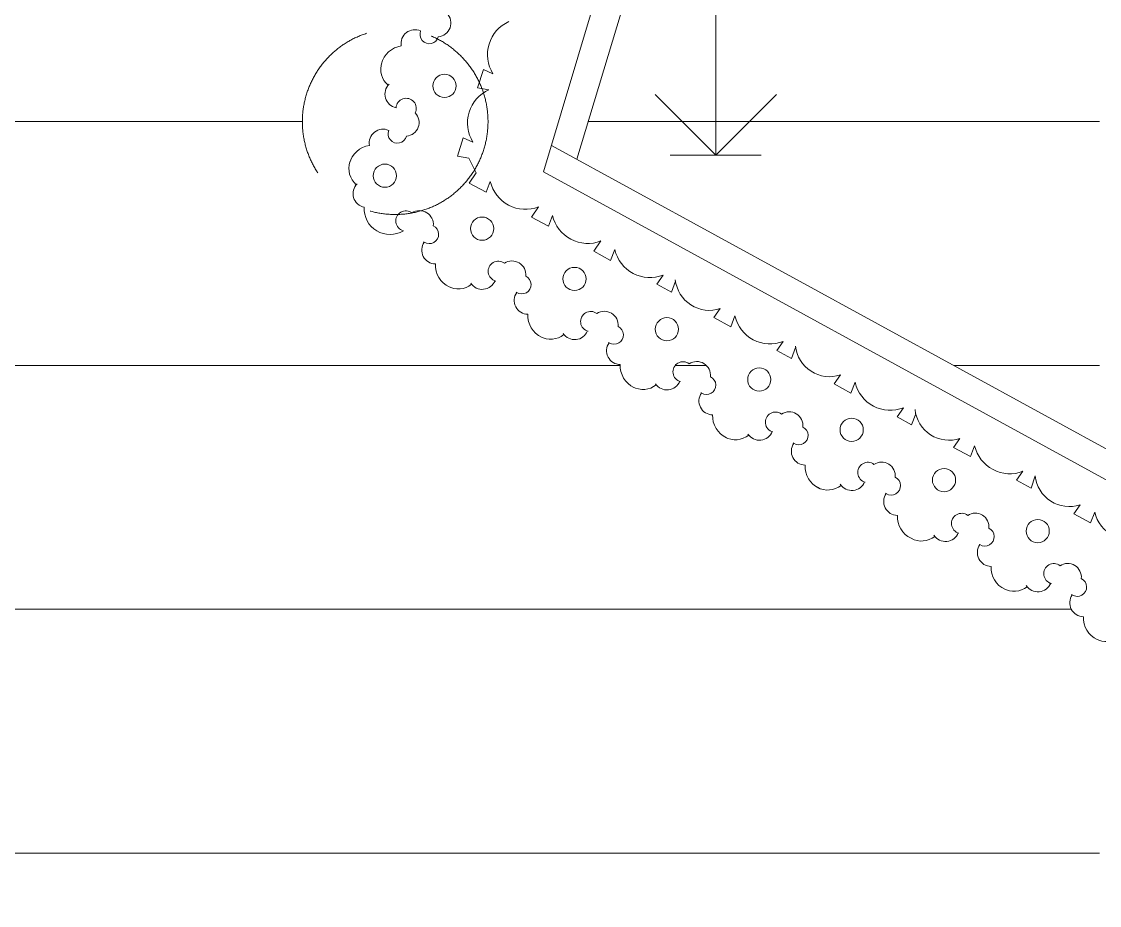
# Model space of a CAD drawing. Header units: millimetres. Extents: x 2399 to 111977, y 1313 to 59551.
# Drawn here: x 96438 to 98215, y 36687 to 38144 of the extents above; entities that cross this region are included whole.
import ezdxf

# ---------------------------------------------------------------- set-up
doc = ezdxf.new("R2010")
doc.units = ezdxf.units.MM
doc.linetypes.add('Невидимая', pattern=[391.222223, 282.222223, -109])
doc.linetypes.add('Штрихпунктирная', pattern=[670.277762, 352.777767, -176.388884, 0, -141.111112])
doc.layers.add('dim Level', color=7, linetype='Continuous', lineweight=13)
doc.layers.add('main line', color=7, linetype='Continuous', lineweight=13)

msp = doc.modelspace()

# ---------------------------------------------------------------- linework, layer by layer
at = {"layer": 'dim Level', "color": 7, "linetype": 'Continuous', "lineweight": 13}
for p, q in [((97582.2805, 37923.6966), (97582.2805, 38173.6966)), ((97582.2805, 37923.6966), (97482.2805, 38023.6966)), ((97682.2805, 38023.6966), (97582.2805, 37923.6966)), ((97582.2805, 37923.6966), (97507.2805, 37923.6966)), ((97582.2805, 37923.6966), (97657.2805, 37923.6966))]:
    msp.add_line(p, q, dxfattribs=at)
at = {"layer": 'main line', "color": 7, "linetype": 'Continuous', "lineweight": 13}
for p, q in [((97632.4774, 39013.2211), (97298.3989, 37896.106)), ((97687.7008, 39025.9471), (97353.1747, 37917.1506)), ((97189.7112, 38034.9195), (97199.1532, 38065.0754)), ((97199.1532, 38065.0754), (97214.9494, 38058.0851)), ((97208.3184, 38031.49), (97189.7112, 38034.9195)), ((94979.1528, 37979.0952), (96900.7904, 37979.0952)), ((97093.1333, 37979.0952), (97093.4289, 37979.0952)), ((97371.8635, 37979.0952), (98214.9716, 37979.0952)), ((97156.697, 37922.3452), (97166.139, 37952.5011)), ((97166.139, 37952.5011), (97181.9352, 37945.5108)), ((99602.1614, 36687.185), (97311.5362, 37940.0354)), ((97175.3041, 37918.9158), (97156.697, 37922.3452)), ((97175.8342, 37877.8463), (97187.5749, 37894.8206)), ((99415.9718, 36737.8268), (97298.3989, 37896.106)), ((97203.6849, 37862.9174), (97175.8342, 37877.8463)), ((97210.5424, 37880.5516), (97203.6849, 37862.9174)), ((97278.523, 37821.6233), (97290.2636, 37838.5977)), ((97306.3737, 37806.6945), (97278.523, 37821.6233)), ((97313.2311, 37824.3286), (97306.3737, 37806.6945)), ((97381.2117, 37765.4004), (97392.9524, 37782.3747)), ((97415.9199, 37768.1057), (97409.0624, 37750.4716)), ((97409.0624, 37750.4716), (97381.2117, 37765.4004)), ((97485.1892, 37711.3494), (97495.6412, 37726.1518)), ((97516.0186, 37715.9146), (97509.1611, 37698.2805)), ((97509.1611, 37698.2805), (97485.1892, 37711.3494)), ((97579.2651, 37656.0612), (97589.7171, 37670.8636)), ((97607.1158, 37641.1324), (97579.2651, 37656.0612)), ((97613.9733, 37658.7665), (97607.1158, 37641.1324)), ((97683.2426, 37602.0102), (97693.6945, 37616.8126)), ((97714.072, 37606.5754), (97707.2145, 37588.9413)), ((97707.2145, 37588.9413), (97683.2426, 37602.0102)), ((94477.3977, 37577.2397), (97424.8314, 37577.2397)), ((97515.5342, 37577.2397), (97566.8942, 37577.2397)), ((97974.8468, 37577.2397), (98214.9716, 37577.2397)), ((97777.3185, 37546.722), (97787.7704, 37561.5244)), ((97805.1692, 37531.7932), (97777.3185, 37546.722)), ((97812.0267, 37549.4273), (97805.1692, 37531.7932)), ((97881.296, 37492.671), (97891.7479, 37507.4734)), ((97905.2678, 37479.6021), (97881.296, 37492.671)), ((97912.1253, 37497.2362), (97905.2678, 37479.6021)), ((97974.4558, 37441.9782), (97984.9077, 37456.7806)), ((98002.3065, 37427.0494), (97974.4558, 37441.9782)), ((98009.164, 37444.6836), (98002.3065, 37427.0494)), ((98078.4332, 37387.9273), (98088.8852, 37402.7296)), ((98108.923, 37395.0355), (98102.4051, 37374.8583)), ((98102.4051, 37374.8583), (98078.4332, 37387.9273)), ((98172.5092, 37332.639), (98182.9611, 37347.4414)), ((98200.3598, 37317.7102), (98172.5092, 37332.639)), ((98207.2173, 37335.3444), (98200.3598, 37317.7102)), ((93733.6152, 37175.3842), (98168.6138, 37175.3842)), ((93664.9716, 36773.5286), (98214.9716, 36773.5286))]:
    msp.add_line(p, q, dxfattribs=at)
at = {"layer": 'main line', "color": 7, "linetype": 'Штрихпунктирная', "lineweight": 13}
msp.add_line((97187.5749, 37894.8206), (97175.3041, 37918.9158), dxfattribs=at)
at = {"layer": 'main line', "color": 7, "linetype": 'Continuous', "lineweight": 13, "flags": 128}
for points in [[(97107.7252, 38166.1226, -1.219803903), (97139.2876, 38157.5218, -0.63216014), (97124.8966, 38119.1168, -1.067465283), (97095.745, 38128.6943, 0.60309642), (97063.8829, 38103.8323)], [(97031.0407, 38074.5214, -0.304535594), (97063.8829, 38103.8323)], [(97042.14, 38039.1347, -0.304535594), (97031.789, 38076.8593)], [(97055.2257, 38002.1056, -0.60309642), (97043.7226, 38040.8483)], [(97055.2257, 38002.1056, -1.219803903), (97086.788, 37993.5049, -0.63216014), (97072.397, 37955.0999, -1.067465283), (97043.2455, 37964.6774, 0.60309642), (97011.3834, 37939.8154)], [(96978.5412, 37910.5045, -0.304535594), (97011.3834, 37939.8154)], [(96989.6405, 37875.1178, -0.304535594), (96979.2895, 37912.8423)], [(97002.7262, 37838.0887, -0.60309642), (96991.2231, 37876.8313)], [(97067.2818, 37799.2654, -0.60309642), (97002.7262, 37838.0887)], [(97067.2818, 37799.2654, -1.219803903), (97081.6479, 37828.6553, -0.63216014), (97116.6735, 37807.3186, -1.067465283), (97101.7999, 37780.4798, 0.60309642), (97120.2469, 37744.5212)], [(97067.2818, 37799.2654, -1.219803903), (97081.6479, 37828.6553, -0.63216014), (97116.6735, 37807.3186, -1.067465283), (97101.7999, 37780.4798, 0.60309642), (97120.2469, 37744.5212)], [(97067.2818, 37799.2654, -1.219803903), (97081.6479, 37828.6553, -0.63216014), (97116.6735, 37807.3186, -1.067465283), (97101.7999, 37780.4798, 0.60309642), (97120.2469, 37744.5212)], [(97067.2818, 37799.2654, -1.219803903), (97081.6479, 37828.6553, -0.63216014), (97116.6735, 37807.3186, -1.067465283), (97101.7999, 37780.4798, 0.60309642), (97120.2469, 37744.5212)], [(97067.2818, 37799.2654, -1.219803903), (97081.6479, 37828.6553, -0.63216014), (97116.6735, 37807.3186, -1.067465283), (97101.7999, 37780.4798, 0.60309642), (97120.2469, 37744.5212)], [(97067.2818, 37799.2654, -1.219803903), (97081.6479, 37828.6553, -0.63216014), (97116.6735, 37807.3186, -1.067465283), (97101.7999, 37780.4798, 0.60309642), (97120.2469, 37744.5212)], [(97100.7479, 37781.0523, 0.017938026), (97101.6602, 37780.2782)], [(97100.7479, 37781.0523, 0.017938026), (97101.6602, 37780.2782)], [(97100.7479, 37781.0523, 0.017938026), (97101.6602, 37780.2782)], [(97100.7479, 37781.0523, 0.017938026), (97101.6602, 37780.2782)], [(97100.7479, 37781.0523, 0.017938026), (97101.6602, 37780.2782)], [(97100.7479, 37781.0523, 0.017938026), (97101.6602, 37780.2782)], [(97219.5982, 37716.3713, -1.219803903), (97233.9643, 37745.7612, -0.63216014), (97268.9898, 37724.4245, -1.067465283), (97254.1163, 37697.5857, 0.60309642), (97272.5633, 37661.6271)], [(97219.5982, 37716.3713, -1.219803903), (97233.9643, 37745.7612, -0.63216014), (97268.9898, 37724.4245, -1.067465283), (97254.1163, 37697.5857, 0.60309642), (97272.5633, 37661.6271)], [(97219.5982, 37716.3713, -1.219803903), (97233.9643, 37745.7612, -0.63216014), (97268.9898, 37724.4245, -1.067465283), (97254.1163, 37697.5857, 0.60309642), (97272.5633, 37661.6271)], [(97219.5982, 37716.3713, -1.219803903), (97233.9643, 37745.7612, -0.63216014), (97268.9898, 37724.4245, -1.067465283), (97254.1163, 37697.5857, 0.60309642), (97272.5633, 37661.6271)], [(97219.5982, 37716.3713, -1.219803903), (97233.9643, 37745.7612, -0.63216014), (97268.9898, 37724.4245, -1.067465283), (97254.1163, 37697.5857, 0.60309642), (97272.5633, 37661.6271)], [(97219.5982, 37716.3713, -1.219803903), (97233.9643, 37745.7612, -0.63216014), (97268.9898, 37724.4245, -1.067465283), (97254.1163, 37697.5857, 0.60309642), (97272.5633, 37661.6271)], [(97142.88, 37706.7656, -0.304535594), (97120.2469, 37744.5212)], [(97142.88, 37706.7656, -0.304535594), (97120.2469, 37744.5212)], [(97142.88, 37706.7656, -0.304535594), (97120.2469, 37744.5212)], [(97142.88, 37706.7656, -0.304535594), (97120.2469, 37744.5212)], [(97142.88, 37706.7656, -0.304535594), (97120.2469, 37744.5212)], [(97142.88, 37706.7656, -0.304535594), (97120.2469, 37744.5212)], [(97218.5462, 37716.9438, -0.60309642), (97178.3338, 37712.9089)], [(97218.5462, 37716.9438, -0.60309642), (97178.3338, 37712.9089)], [(97218.5462, 37716.9438, -0.60309642), (97178.3338, 37712.9089)], [(97218.5462, 37716.9438, -0.60309642), (97178.3338, 37712.9089)], [(97218.5462, 37716.9438, -0.60309642), (97178.3338, 37712.9089)], [(97218.5462, 37716.9438, -0.60309642), (97178.3338, 37712.9089)], [(97179.7202, 37711.0331, -0.304535594), (97140.7239, 37707.939)], [(97179.7202, 37711.0331, -0.304535594), (97140.7239, 37707.939)], [(97179.7202, 37711.0331, -0.304535594), (97140.7239, 37707.939)], [(97179.7202, 37711.0331, -0.304535594), (97140.7239, 37707.939)], [(97179.7202, 37711.0331, -0.304535594), (97140.7239, 37707.939)], [(97179.7202, 37711.0331, -0.304535594), (97140.7239, 37707.939)], [(97253.0643, 37698.1583, 0.017938026), (97253.9766, 37697.3841)], [(97253.0643, 37698.1583, 0.017938026), (97253.9766, 37697.3841)], [(97253.0643, 37698.1583, 0.017938026), (97253.9766, 37697.3841)], [(97253.0643, 37698.1583, 0.017938026), (97253.9766, 37697.3841)], [(97253.0643, 37698.1583, 0.017938026), (97253.9766, 37697.3841)], [(97253.0643, 37698.1583, 0.017938026), (97253.9766, 37697.3841)], [(97295.1964, 37623.8716, -0.304535594), (97272.5633, 37661.6271)], [(97295.1964, 37623.8716, -0.304535594), (97272.5633, 37661.6271)], [(97295.1964, 37623.8716, -0.304535594), (97272.5633, 37661.6271)], [(97295.1964, 37623.8716, -0.304535594), (97272.5633, 37661.6271)], [(97295.1964, 37623.8716, -0.304535594), (97272.5633, 37661.6271)], [(97295.1964, 37623.8716, -0.304535594), (97272.5633, 37661.6271)], [(97371.9146, 37633.4772, -1.219803903), (97386.2807, 37662.8671, -0.63216014), (97421.3062, 37641.5304, -1.067465283), (97406.4327, 37614.6917, 0.60309642), (97424.8796, 37578.733)], [(97371.9146, 37633.4772, -1.219803903), (97386.2807, 37662.8671, -0.63216014), (97421.3062, 37641.5304, -1.067465283), (97406.4327, 37614.6917, 0.60309642), (97424.8796, 37578.733)], [(97371.9146, 37633.4772, -1.219803903), (97386.2807, 37662.8671, -0.63216014), (97421.3062, 37641.5304, -1.067465283), (97406.4327, 37614.6917, 0.60309642), (97424.8796, 37578.733)], [(97371.9146, 37633.4772, -1.219803903), (97386.2807, 37662.8671, -0.63216014), (97421.3062, 37641.5304, -1.067465283), (97406.4327, 37614.6917, 0.60309642), (97424.8796, 37578.733)], [(97371.9146, 37633.4772, -1.219803903), (97386.2807, 37662.8671, -0.63216014), (97421.3062, 37641.5304, -1.067465283), (97406.4327, 37614.6917, 0.60309642), (97424.8796, 37578.733)], [(97371.9146, 37633.4772, -1.219803903), (97386.2807, 37662.8671, -0.63216014), (97421.3062, 37641.5304, -1.067465283), (97406.4327, 37614.6917, 0.60309642), (97424.8796, 37578.733)], [(97332.0366, 37628.1391, -0.304535594), (97293.0403, 37625.045)], [(97332.0366, 37628.1391, -0.304535594), (97293.0403, 37625.045)], [(97332.0366, 37628.1391, -0.304535594), (97293.0403, 37625.045)], [(97332.0366, 37628.1391, -0.304535594), (97293.0403, 37625.045)], [(97332.0366, 37628.1391, -0.304535594), (97293.0403, 37625.045)], [(97332.0366, 37628.1391, -0.304535594), (97293.0403, 37625.045)], [(97370.8626, 37634.0497, -0.60309642), (97330.6502, 37630.0149)], [(97370.8626, 37634.0497, -0.60309642), (97330.6502, 37630.0149)], [(97370.8626, 37634.0497, -0.60309642), (97330.6502, 37630.0149)], [(97370.8626, 37634.0497, -0.60309642), (97330.6502, 37630.0149)], [(97370.8626, 37634.0497, -0.60309642), (97330.6502, 37630.0149)], [(97370.8626, 37634.0497, -0.60309642), (97330.6502, 37630.0149)], [(97405.3807, 37615.2642, 0.017938026), (97406.293, 37614.49)], [(97405.3807, 37615.2642, 0.017938026), (97406.293, 37614.49)], [(97405.3807, 37615.2642, 0.017938026), (97406.293, 37614.49)], [(97405.3807, 37615.2642, 0.017938026), (97406.293, 37614.49)], [(97405.3807, 37615.2642, 0.017938026), (97406.293, 37614.49)], [(97405.3807, 37615.2642, 0.017938026), (97406.293, 37614.49)], [(97447.5128, 37540.9775, -0.304535594), (97424.8796, 37578.733)], [(97447.5128, 37540.9775, -0.304535594), (97424.8796, 37578.733)], [(97447.5128, 37540.9775, -0.304535594), (97424.8796, 37578.733)], [(97447.5128, 37540.9775, -0.304535594), (97424.8796, 37578.733)], [(97447.5128, 37540.9775, -0.304535594), (97424.8796, 37578.733)], [(97447.5128, 37540.9775, -0.304535594), (97424.8796, 37578.733)], [(97524.231, 37550.5831, -1.219803903), (97538.5971, 37579.973, -0.63216014), (97573.6226, 37558.6363, -1.067465283), (97558.7491, 37531.7976, 0.60309642), (97577.196, 37495.839)], [(97524.231, 37550.5831, -1.219803903), (97538.5971, 37579.973, -0.63216014), (97573.6226, 37558.6363, -1.067465283), (97558.7491, 37531.7976, 0.60309642), (97577.196, 37495.839)], [(97524.231, 37550.5831, -1.219803903), (97538.5971, 37579.973, -0.63216014), (97573.6226, 37558.6363, -1.067465283), (97558.7491, 37531.7976, 0.60309642), (97577.196, 37495.839)], [(97524.231, 37550.5831, -1.219803903), (97538.5971, 37579.973, -0.63216014), (97573.6226, 37558.6363, -1.067465283), (97558.7491, 37531.7976, 0.60309642), (97577.196, 37495.839)], [(97524.231, 37550.5831, -1.219803903), (97538.5971, 37579.973, -0.63216014), (97573.6226, 37558.6363, -1.067465283), (97558.7491, 37531.7976, 0.60309642), (97577.196, 37495.839)], [(97524.231, 37550.5831, -1.219803903), (97538.5971, 37579.973, -0.63216014), (97573.6226, 37558.6363, -1.067465283), (97558.7491, 37531.7976, 0.60309642), (97577.196, 37495.839)], [(97484.353, 37545.245, -0.304535594), (97445.3567, 37542.1509)], [(97484.353, 37545.245, -0.304535594), (97445.3567, 37542.1509)], [(97484.353, 37545.245, -0.304535594), (97445.3567, 37542.1509)], [(97484.353, 37545.245, -0.304535594), (97445.3567, 37542.1509)], [(97484.353, 37545.245, -0.304535594), (97445.3567, 37542.1509)], [(97484.353, 37545.245, -0.304535594), (97445.3567, 37542.1509)], [(97523.1789, 37551.1557, -0.60309642), (97482.9666, 37547.1208)], [(97523.1789, 37551.1557, -0.60309642), (97482.9666, 37547.1208)], [(97523.1789, 37551.1557, -0.60309642), (97482.9666, 37547.1208)], [(97523.1789, 37551.1557, -0.60309642), (97482.9666, 37547.1208)], [(97523.1789, 37551.1557, -0.60309642), (97482.9666, 37547.1208)], [(97523.1789, 37551.1557, -0.60309642), (97482.9666, 37547.1208)], [(97557.6971, 37532.3701, 0.017938026), (97558.6093, 37531.596)], [(97557.6971, 37532.3701, 0.017938026), (97558.6093, 37531.596)], [(97557.6971, 37532.3701, 0.017938026), (97558.6093, 37531.596)], [(97557.6971, 37532.3701, 0.017938026), (97558.6093, 37531.596)], [(97557.6971, 37532.3701, 0.017938026), (97558.6093, 37531.596)], [(97557.6971, 37532.3701, 0.017938026), (97558.6093, 37531.596)], [(97676.5473, 37467.689, -1.219803903), (97690.9134, 37497.079, -0.63216014), (97725.939, 37475.7423, -1.067465283), (97711.0654, 37448.9035, 0.60309642), (97729.5124, 37412.9449)], [(97676.5473, 37467.689, -1.219803903), (97690.9134, 37497.079, -0.63216014), (97725.939, 37475.7423, -1.067465283), (97711.0654, 37448.9035, 0.60309642), (97729.5124, 37412.9449)], [(97676.5473, 37467.689, -1.219803903), (97690.9134, 37497.079, -0.63216014), (97725.939, 37475.7423, -1.067465283), (97711.0654, 37448.9035, 0.60309642), (97729.5124, 37412.9449)], [(97676.5473, 37467.689, -1.219803903), (97690.9134, 37497.079, -0.63216014), (97725.939, 37475.7423, -1.067465283), (97711.0654, 37448.9035, 0.60309642), (97729.5124, 37412.9449)], [(97676.5473, 37467.689, -1.219803903), (97690.9134, 37497.079, -0.63216014), (97725.939, 37475.7423, -1.067465283), (97711.0654, 37448.9035, 0.60309642), (97729.5124, 37412.9449)], [(97676.5473, 37467.689, -1.219803903), (97690.9134, 37497.079, -0.63216014), (97725.939, 37475.7423, -1.067465283), (97711.0654, 37448.9035, 0.60309642), (97729.5124, 37412.9449)], [(97599.8292, 37458.0834, -0.304535594), (97577.196, 37495.839)], [(97599.8292, 37458.0834, -0.304535594), (97577.196, 37495.839)], [(97599.8292, 37458.0834, -0.304535594), (97577.196, 37495.839)], [(97599.8292, 37458.0834, -0.304535594), (97577.196, 37495.839)], [(97599.8292, 37458.0834, -0.304535594), (97577.196, 37495.839)], [(97599.8292, 37458.0834, -0.304535594), (97577.196, 37495.839)], [(97675.4953, 37468.2616, -0.60309642), (97635.283, 37464.2267)], [(97675.4953, 37468.2616, -0.60309642), (97635.283, 37464.2267)], [(97675.4953, 37468.2616, -0.60309642), (97635.283, 37464.2267)], [(97675.4953, 37468.2616, -0.60309642), (97635.283, 37464.2267)], [(97675.4953, 37468.2616, -0.60309642), (97635.283, 37464.2267)], [(97675.4953, 37468.2616, -0.60309642), (97635.283, 37464.2267)], [(97636.6694, 37462.3509, -0.304535594), (97597.6731, 37459.2568)], [(97636.6694, 37462.3509, -0.304535594), (97597.6731, 37459.2568)], [(97636.6694, 37462.3509, -0.304535594), (97597.6731, 37459.2568)], [(97636.6694, 37462.3509, -0.304535594), (97597.6731, 37459.2568)], [(97636.6694, 37462.3509, -0.304535594), (97597.6731, 37459.2568)], [(97636.6694, 37462.3509, -0.304535594), (97597.6731, 37459.2568)], [(97710.0134, 37449.476, 0.017938026), (97710.9257, 37448.7019)], [(97710.0134, 37449.476, 0.017938026), (97710.9257, 37448.7019)], [(97710.0134, 37449.476, 0.017938026), (97710.9257, 37448.7019)], [(97710.0134, 37449.476, 0.017938026), (97710.9257, 37448.7019)], [(97710.0134, 37449.476, 0.017938026), (97710.9257, 37448.7019)], [(97710.0134, 37449.476, 0.017938026), (97710.9257, 37448.7019)], [(97752.1456, 37375.1893, -0.304535594), (97729.5124, 37412.9449)], [(97752.1456, 37375.1893, -0.304535594), (97729.5124, 37412.9449)], [(97752.1456, 37375.1893, -0.304535594), (97729.5124, 37412.9449)], [(97752.1456, 37375.1893, -0.304535594), (97729.5124, 37412.9449)], [(97752.1456, 37375.1893, -0.304535594), (97729.5124, 37412.9449)], [(97752.1456, 37375.1893, -0.304535594), (97729.5124, 37412.9449)], [(97828.8637, 37384.795, -1.219803903), (97843.2298, 37414.1849, -0.63216014), (97878.2554, 37392.8482, -1.067465283), (97863.3818, 37366.0094, 0.60309642), (97881.8288, 37330.0508)], [(97828.8637, 37384.795, -1.219803903), (97843.2298, 37414.1849, -0.63216014), (97878.2554, 37392.8482, -1.067465283), (97863.3818, 37366.0094, 0.60309642), (97881.8288, 37330.0508)], [(97828.8637, 37384.795, -1.219803903), (97843.2298, 37414.1849, -0.63216014), (97878.2554, 37392.8482, -1.067465283), (97863.3818, 37366.0094, 0.60309642), (97881.8288, 37330.0508)], [(97828.8637, 37384.795, -1.219803903), (97843.2298, 37414.1849, -0.63216014), (97878.2554, 37392.8482, -1.067465283), (97863.3818, 37366.0094, 0.60309642), (97881.8288, 37330.0508)], [(97828.8637, 37384.795, -1.219803903), (97843.2298, 37414.1849, -0.63216014), (97878.2554, 37392.8482, -1.067465283), (97863.3818, 37366.0094, 0.60309642), (97881.8288, 37330.0508)], [(97828.8637, 37384.795, -1.219803903), (97843.2298, 37414.1849, -0.63216014), (97878.2554, 37392.8482, -1.067465283), (97863.3818, 37366.0094, 0.60309642), (97881.8288, 37330.0508)], [(97788.9858, 37379.4568, -0.304535594), (97749.9895, 37376.3627)], [(97788.9858, 37379.4568, -0.304535594), (97749.9895, 37376.3627)], [(97788.9858, 37379.4568, -0.304535594), (97749.9895, 37376.3627)], [(97788.9858, 37379.4568, -0.304535594), (97749.9895, 37376.3627)], [(97788.9858, 37379.4568, -0.304535594), (97749.9895, 37376.3627)], [(97788.9858, 37379.4568, -0.304535594), (97749.9895, 37376.3627)], [(97827.8117, 37385.3675, -0.60309642), (97787.5994, 37381.3326)], [(97827.8117, 37385.3675, -0.60309642), (97787.5994, 37381.3326)], [(97827.8117, 37385.3675, -0.60309642), (97787.5994, 37381.3326)], [(97827.8117, 37385.3675, -0.60309642), (97787.5994, 37381.3326)], [(97827.8117, 37385.3675, -0.60309642), (97787.5994, 37381.3326)], [(97827.8117, 37385.3675, -0.60309642), (97787.5994, 37381.3326)], [(97862.3298, 37366.5819, 0.017938026), (97863.2421, 37365.8078)], [(97862.3298, 37366.5819, 0.017938026), (97863.2421, 37365.8078)], [(97862.3298, 37366.5819, 0.017938026), (97863.2421, 37365.8078)], [(97862.3298, 37366.5819, 0.017938026), (97863.2421, 37365.8078)], [(97862.3298, 37366.5819, 0.017938026), (97863.2421, 37365.8078)], [(97862.3298, 37366.5819, 0.017938026), (97863.2421, 37365.8078)], [(97904.462, 37292.2952, -0.304535594), (97881.8288, 37330.0508)], [(97904.462, 37292.2952, -0.304535594), (97881.8288, 37330.0508)], [(97904.462, 37292.2952, -0.304535594), (97881.8288, 37330.0508)], [(97904.462, 37292.2952, -0.304535594), (97881.8288, 37330.0508)], [(97904.462, 37292.2952, -0.304535594), (97881.8288, 37330.0508)], [(97904.462, 37292.2952, -0.304535594), (97881.8288, 37330.0508)], [(97983.3362, 37300.7275, -1.219803903), (97997.7023, 37330.1174, -0.63216014), (98032.7279, 37308.7807, -1.067465283), (98017.8543, 37281.9419, 0.60309642), (98036.3013, 37245.9833)], [(97983.3362, 37300.7275, -1.219803903), (97997.7023, 37330.1174, -0.63216014), (98032.7279, 37308.7807, -1.067465283), (98017.8543, 37281.9419, 0.60309642), (98036.3013, 37245.9833)], [(97983.3362, 37300.7275, -1.219803903), (97997.7023, 37330.1174, -0.63216014), (98032.7279, 37308.7807, -1.067465283), (98017.8543, 37281.9419, 0.60309642), (98036.3013, 37245.9833)], [(97983.3362, 37300.7275, -1.219803903), (97997.7023, 37330.1174, -0.63216014), (98032.7279, 37308.7807, -1.067465283), (98017.8543, 37281.9419, 0.60309642), (98036.3013, 37245.9833)], [(97983.3362, 37300.7275, -1.219803903), (97997.7023, 37330.1174, -0.63216014), (98032.7279, 37308.7807, -1.067465283), (98017.8543, 37281.9419, 0.60309642), (98036.3013, 37245.9833)], [(97983.3362, 37300.7275, -1.219803903), (97997.7023, 37330.1174, -0.63216014), (98032.7279, 37308.7807, -1.067465283), (98017.8543, 37281.9419, 0.60309642), (98036.3013, 37245.9833)], [(97943.4583, 37295.3893, -0.304535594), (97904.462, 37292.2952)], [(97943.4583, 37295.3893, -0.304535594), (97904.462, 37292.2952)], [(97943.4583, 37295.3893, -0.304535594), (97904.462, 37292.2952)], [(97943.4583, 37295.3893, -0.304535594), (97904.462, 37292.2952)], [(97943.4583, 37295.3893, -0.304535594), (97904.462, 37292.2952)], [(97943.4583, 37295.3893, -0.304535594), (97904.462, 37292.2952)], [(97982.2842, 37301.3, -0.60309642), (97942.0719, 37297.2651)], [(97982.2842, 37301.3, -0.60309642), (97942.0719, 37297.2651)], [(97982.2842, 37301.3, -0.60309642), (97942.0719, 37297.2651)], [(97982.2842, 37301.3, -0.60309642), (97942.0719, 37297.2651)], [(97982.2842, 37301.3, -0.60309642), (97942.0719, 37297.2651)], [(97982.2842, 37301.3, -0.60309642), (97942.0719, 37297.2651)], [(98135.6526, 37217.8334, -1.219803903), (98150.0187, 37247.2233, -0.63216014), (98185.0443, 37225.8866, -1.067465283), (98170.1707, 37199.0478, 0.60309642), (98188.6177, 37163.0892)], [(98135.6526, 37217.8334, -1.219803903), (98150.0187, 37247.2233, -0.63216014), (98185.0443, 37225.8866, -1.067465283), (98170.1707, 37199.0478, 0.60309642), (98188.6177, 37163.0892)], [(98135.6526, 37217.8334, -1.219803903), (98150.0187, 37247.2233, -0.63216014), (98185.0443, 37225.8866, -1.067465283), (98170.1707, 37199.0478, 0.60309642), (98188.6177, 37163.0892)], [(98135.6526, 37217.8334, -1.219803903), (98150.0187, 37247.2233, -0.63216014), (98185.0443, 37225.8866, -1.067465283), (98170.1707, 37199.0478, 0.60309642), (98188.6177, 37163.0892)], [(98135.6526, 37217.8334, -1.219803903), (98150.0187, 37247.2233, -0.63216014), (98185.0443, 37225.8866, -1.067465283), (98170.1707, 37199.0478, 0.60309642), (98188.6177, 37163.0892)], [(98135.6526, 37217.8334, -1.219803903), (98150.0187, 37247.2233, -0.63216014), (98185.0443, 37225.8866, -1.067465283), (98170.1707, 37199.0478, 0.60309642), (98188.6177, 37163.0892)], [(98058.9345, 37208.2277, -0.304535594), (98036.3013, 37245.9833)], [(98058.9345, 37208.2277, -0.304535594), (98036.3013, 37245.9833)], [(98058.9345, 37208.2277, -0.304535594), (98036.3013, 37245.9833)], [(98058.9345, 37208.2277, -0.304535594), (98036.3013, 37245.9833)], [(98058.9345, 37208.2277, -0.304535594), (98036.3013, 37245.9833)], [(98058.9345, 37208.2277, -0.304535594), (98036.3013, 37245.9833)], [(98134.6006, 37218.4059, -0.60309642), (98094.3883, 37214.371)], [(98134.6006, 37218.4059, -0.60309642), (98094.3883, 37214.371)], [(98134.6006, 37218.4059, -0.60309642), (98094.3883, 37214.371)], [(98134.6006, 37218.4059, -0.60309642), (98094.3883, 37214.371)], [(98134.6006, 37218.4059, -0.60309642), (98094.3883, 37214.371)], [(98134.6006, 37218.4059, -0.60309642), (98094.3883, 37214.371)], [(98095.7746, 37212.4952, -0.304535594), (98056.7784, 37209.4011)], [(98095.7746, 37212.4952, -0.304535594), (98056.7784, 37209.4011)], [(98095.7746, 37212.4952, -0.304535594), (98056.7784, 37209.4011)], [(98095.7746, 37212.4952, -0.304535594), (98056.7784, 37209.4011)], [(98095.7746, 37212.4952, -0.304535594), (98056.7784, 37209.4011)], [(98095.7746, 37212.4952, -0.304535594), (98056.7784, 37209.4011)], [(98169.1187, 37199.6204, 0.017938026), (98170.031, 37198.8462)], [(98169.1187, 37199.6204, 0.017938026), (98170.031, 37198.8462)], [(98169.1187, 37199.6204, 0.017938026), (98170.031, 37198.8462)], [(98169.1187, 37199.6204, 0.017938026), (98170.031, 37198.8462)], [(98169.1187, 37199.6204, 0.017938026), (98170.031, 37198.8462)], [(98169.1187, 37199.6204, 0.017938026), (98170.031, 37198.8462)], [(98211.2508, 37125.3337, -0.304535594), (98188.6177, 37163.0892)], [(98211.2508, 37125.3337, -0.304535594), (98188.6177, 37163.0892)], [(98211.2508, 37125.3337, -0.304535594), (98188.6177, 37163.0892)], [(98211.2508, 37125.3337, -0.304535594), (98188.6177, 37163.0892)], [(98211.2508, 37125.3337, -0.304535594), (98188.6177, 37163.0892)], [(98211.2508, 37125.3337, -0.304535594), (98188.6177, 37163.0892)], [(98248.091, 37129.6012, -0.304535594), (98209.0947, 37126.5071)], [(98248.091, 37129.6012, -0.304535594), (98209.0947, 37126.5071)], [(98248.091, 37129.6012, -0.304535594), (98209.0947, 37126.5071)], [(98248.091, 37129.6012, -0.304535594), (98209.0947, 37126.5071)], [(98248.091, 37129.6012, -0.304535594), (98209.0947, 37126.5071)], [(98248.091, 37129.6012, -0.304535594), (98209.0947, 37126.5071)]]:
    msp.add_lwpolyline(points, format="xyb", dxfattribs=at)
at = {"layer": 'main line', "color": 7, "linetype": 'Невидимая', "lineweight": 13}
msp.add_circle((97053.8361, 37979.0952), 153.0457, dxfattribs=at)
at = {"layer": 'main line', "color": 7, "linetype": 'Continuous', "lineweight": 13}
for centre in [(97135.1006, 38038.0584), (97135.1006, 38038.0584), (97135.1006, 38038.0584), (97135.1006, 38038.0584), (97135.1006, 38038.0584), (97135.1006, 38038.0584), (97036.7728, 37889.9998), (97036.7728, 37889.9998), (97036.7728, 37889.9998), (97036.7728, 37889.9998), (97036.7728, 37889.9998), (97036.7728, 37889.9998), (97197.1556, 37802.7158), (97197.1556, 37802.7158), (97197.1556, 37802.7158), (97197.1556, 37802.7158), (97197.1556, 37802.7158), (97197.1556, 37802.7158), (97349.472, 37719.8217), (97349.472, 37719.8217), (97349.472, 37719.8217), (97349.472, 37719.8217), (97349.472, 37719.8217), (97349.472, 37719.8217), (97501.7884, 37636.9276), (97501.7884, 37636.9276), (97501.7884, 37636.9276), (97501.7884, 37636.9276), (97501.7884, 37636.9276), (97501.7884, 37636.9276), (97654.1047, 37554.0335), (97654.1047, 37554.0335), (97654.1047, 37554.0335), (97654.1047, 37554.0335), (97654.1047, 37554.0335), (97654.1047, 37554.0335), (97806.4211, 37471.1394), (97806.4211, 37471.1394), (97806.4211, 37471.1394), (97806.4211, 37471.1394), (97806.4211, 37471.1394), (97806.4211, 37471.1394), (97958.7375, 37388.2454), (97958.7375, 37388.2454), (97958.7375, 37388.2454), (97958.7375, 37388.2454), (97958.7375, 37388.2454), (97958.7375, 37388.2454), (98113.21, 37304.1779), (98113.21, 37304.1779), (98113.21, 37304.1779), (98113.21, 37304.1779), (98113.21, 37304.1779), (98113.21, 37304.1779)]:
    msp.add_circle(centre, 19.1338, dxfattribs=at)
for centre, radius, start, end in [((97265.7149, 38089.5449), 59.7232, 114.0952878, 211.7868768), ((97232.7007, 37976.9707), 59.7232, 114.0952878, 211.7868768), ((97268.6665, 37894.2791), 59.7232, 193.2883789, 291.1997699), ((97371.3553, 37838.0562), 59.7232, 193.2883789, 291.1997699), ((97474.044, 37781.8332), 59.7232, 193.2883789, 291.1997699), ((97571.9987, 37724.6852), 56.663, 186.3098036, 288.2218023), ((97672.0974, 37672.494), 59.7232, 193.2883789, 291.1997699), ((97770.0521, 37615.346), 56.663, 186.3098036, 288.2218023), ((97870.1508, 37563.1548), 59.7232, 193.2883789, 291.1997699), ((97967.1894, 37510.6022), 56.663, 186.3098036, 288.2218023), ((98067.2881, 37458.4111), 59.7232, 193.2883789, 291.1997699), ((98165.2428, 37401.263), 56.663, 186.3098036, 288.2218023), ((98265.3414, 37349.0719), 59.7232, 193.2883789, 291.1997699)]:
    msp.add_arc(centre, radius, start, end, dxfattribs=at)

doc.saveas('drawing.dxf')
